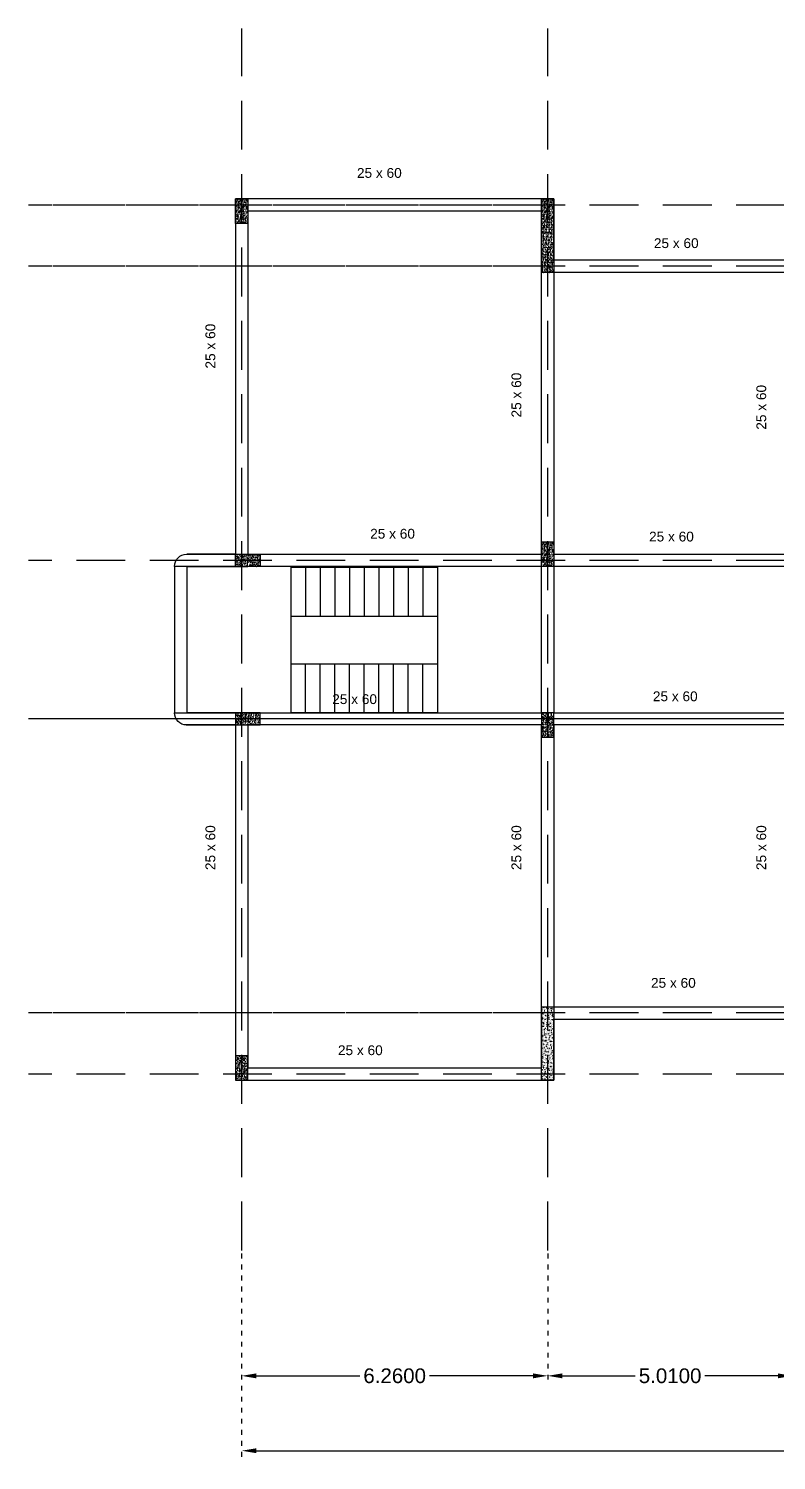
# Model space of a CAD drawing. Header units: inches. Extents: x 19185.4 to 19223.5, y 8696.2 to 8725.5.
# Drawn here: x 19185.38 to 19200.67, y 8696.19 to 8725.45 of the extents above; entities that cross this region are included whole.
import ezdxf

# ---------------------------------------------------------------- set-up
doc = ezdxf.new("R2010")
doc.units = ezdxf.units.IN
doc.header["$MEASUREMENT"] = 0
doc.linetypes.add('DASHEDX2', pattern=[1.5, 1, -0.5])
doc.linetypes.add('DOT2', pattern=[0.125, 0, -0.125])
for name, color, linetype in [('AXIS', 1, 'DASHEDX2'), ('columns', 4, 'Continuous'), ('dimensions', 3, 'DOT2'), ('label', 10, 'Continuous'), ('stairs', 7, 'Continuous'), ('walls', 2, 'Continuous')]:
    doc.layers.add(name, color=color, linetype=linetype)
doc.styles.get("Standard").update_dxf_attribs({"font": 'arial.ttf'})
doc.dimstyles.new('ahmed', dxfattribs={"dimtxt": 0.3, "dimasz": 0.3, "dimexe": 0.18, "dimexo": 0.0625, "dimgap": 0.09, "dimtad": 0, "dimtih": 1, "dimtoh": 1, "dimdec": 4, "dimzin": 0, "dimdsep": 46, "dimtxsty": 'Standard', "dimcen": 0.09, "dimclrt": 256, "dimadec": 0, "dimazin": 0, "dimtfac": 1, "dimtdec": 4, "dimtofl": 0, "dimtmove": 0, "dimatfit": 3, "dimfxl": 1, "dimtolj": 1, "dimtzin": 0, "dimarcsym": 0})
pattern_1 = [(320, (10470.25329, 27897.49357), (-0.0062752135, -0.07172601826), [0.0075, -0.0825]), (265, (10470.25329, 27897.49357), (0.07521921337, 0.01387513336), [0.006, -0.066]), (10.45144446, (10470.252765, 27897.487596), (0.0689439991, -0.05785088467), [0.0063740192, -0.0701142112]), (316.1842, (10470.27329, 27897.49357), (-0.01655192808, -0.10672413307), [0.01125, -0.12375]), (6.6356355, (10470.27191, 27897.48468), (0.0974118601, -0.09346619457), [0.0095610342, -0.105171376]), (261.184164, (10470.27329, 27897.49357), (0.09741186, -0.0934661945), [0.009, -0.0990000001]), (291, (10470.26829, 27897.48357), (-0.04026188907, -0.05969070521), [0.0075, -0.0825]), (236, (10470.26829, 27897.48357), (0.0725150045, -0.0243315332), [0.006, -0.066]), (341.45144474, (10470.26493, 27897.4786), (0.03225311528, -0.08402223767), [0.006374019, -0.0701142112]), (307.5, (10470.253288, 27897.493573), (0.033289385383, -0.001215985532), [0, -0.0652, 0, -0.067, 0, -0.06625]), (277.5, (10470.253288, 27897.493573), (0.03944117119, -0.026306953744), [0, -0.0382, 0, -0.0637, 0, -0.02525]), (237.5, (10470.253288, 27897.515873), (-0.002255487173, -0.053382243617), [0, -0.025, 0, -0.078, 0, -0.1035]), (227.5, (10470.253288, 27897.525873), (0.01001049823, -0.05831861693), [0, -0.0325, 0, -0.0518, 0, -0.0735])]
pattern_2 = [(50, (6.8296, 2.11573), (0.07172601826, -0.0062752135), [0.0075, -0.0825]), (355, (6.8296, 2.11573), (-0.01387513336, 0.07521921337), [0.006, -0.066]), (100.45144446, (6.83558, 2.115205), (0.05785088467, 0.0689439991), [0.0063740192, -0.0701142112]), (46.1842, (6.8296, 2.13573), (0.10672413307, -0.01655192808), [0.01125, -0.12375]), (96.6356355, (6.8385, 2.13435), (0.09346619457, 0.0974118601), [0.0095610342, -0.105171376]), (351.184164, (6.8296, 2.13573), (0.0934661945, 0.09741186), [0.009, -0.0990000001]), (21, (6.8396, 2.13073), (0.05969070521, -0.04026188907), [0.0075, -0.0825]), (326, (6.8396, 2.13073), (0.0243315332, 0.0725150045), [0.006, -0.066]), (71.45144474, (6.844576, 2.12737), (0.08402223767, 0.03225311528), [0.006374019, -0.0701142112]), (37.5, (6.829601, 2.115728), (0.001215985532, 0.033289385383), [0, -0.0652, 0, -0.067, 0, -0.06625]), (7.5, (6.8296, 2.115728), (0.026306953744, 0.03944117119), [0, -0.0382, 0, -0.0637, 0, -0.02525]), (327.5, (6.807301, 2.115728), (0.053382243617, -0.002255487173), [0, -0.025, 0, -0.078, 0, -0.1035]), (317.5, (6.7973, 2.11573), (0.05831861693, 0.01001049823), [0, -0.0325, 0, -0.0518, 0, -0.0735])]
pattern_3 = [(50, (13.0896, -4.89427), (0.07172601826, -0.0062752135), [0.0075, -0.0825]), (355, (13.0896, -4.89427), (-0.01387513336, 0.07521921337), [0.006, -0.066]), (100.45144446, (13.09558, -4.894795), (0.05785088467, 0.0689439991), [0.0063740192, -0.0701142112]), (46.1842, (13.0896, -4.87427), (0.10672413307, -0.01655192808), [0.01125, -0.12375]), (96.6356355, (13.0985, -4.87565), (0.09346619457, 0.0974118601), [0.0095610342, -0.105171376]), (351.184164, (13.0896, -4.87427), (0.0934661945, 0.09741186), [0.009, -0.0990000001]), (21, (13.0996, -4.87927), (0.05969070521, -0.04026188907), [0.0075, -0.0825]), (326, (13.0996, -4.87927), (0.0243315332, 0.0725150045), [0.006, -0.066]), (71.45144474, (13.104576, -4.88263), (0.08402223767, 0.03225311528), [0.006374019, -0.0701142112]), (37.5, (13.089601, -4.894272), (0.001215985532, 0.033289385383), [0, -0.0652, 0, -0.067, 0, -0.06625]), (7.5, (13.0896, -4.894272), (0.026306953744, 0.03944117119), [0, -0.0382, 0, -0.0637, 0, -0.02525]), (327.5, (13.067301, -4.894272), (0.053382243617, -0.002255487173), [0, -0.025, 0, -0.078, 0, -0.1035]), (317.5, (13.0573, -4.89427), (0.05831861693, 0.01001049823), [0, -0.0325, 0, -0.0518, 0, -0.0735])]

# ---------------------------------------------------------------- blocks, each defined once
blk = doc.blocks.new('*D9')
at = {"layer": 'Defpoints', "color": 0}
for p in [(19195.995, 8700.481), (19201.005, 8700.481), (19195.995, 8697.921)]:
    blk.add_point(p, dxfattribs=at)
at = {"layer": 'dimensions', "color": 0, "lineweight": -2, "transparency": 16777216}
for p, q in [((19195.995, 8700.419), (19195.995, 8697.741)), ((19201.005, 8700.419), (19201.005, 8697.741))]:
    blk.add_line(p, q, dxfattribs=at)
at = {"layer": 'dimensions', "color": 0, "linetype": 'Continuous', "lineweight": -2, "transparency": 16777216}
for p, q in [((19196.295, 8697.921), (19197.788, 8697.921)), ((19200.705, 8697.921), (19199.213, 8697.921))]:
    blk.add_line(p, q, dxfattribs=at)
at = {"layer": 'dimensions', "color": 0, "transparency": 16777216}
for points in [[(19196.295, 8697.971), (19196.295, 8697.871), (19195.995, 8697.921)], [(19200.705, 8697.971), (19200.705, 8697.871), (19201.005, 8697.921)]]:
    blk.add_solid(points, dxfattribs=at)
at = {"layer": 'dimensions', "transparency": 16777216, "insert": (19198.5, 8697.921), "char_height": 0.3, "attachment_point": 5}
blk.add_mtext('\\A1;5.0100', dxfattribs=at)
blk = doc.blocks.new('*D10')
at = {"layer": 'Defpoints', "color": 0}
for p in [(19189.735, 8700.481), (19195.995, 8700.481), (19189.735, 8697.921)]:
    blk.add_point(p, dxfattribs=at)
at = {"layer": 'dimensions', "color": 0, "lineweight": -2, "transparency": 16777216}
for p, q in [((19189.735, 8700.419), (19189.735, 8697.741)), ((19195.995, 8700.419), (19195.995, 8697.741))]:
    blk.add_line(p, q, dxfattribs=at)
at = {"layer": 'dimensions', "color": 0, "linetype": 'Continuous', "lineweight": -2, "transparency": 16777216}
for p, q in [((19190.035, 8697.921), (19192.152, 8697.921)), ((19195.695, 8697.921), (19193.578, 8697.921))]:
    blk.add_line(p, q, dxfattribs=at)
at = {"layer": 'dimensions', "color": 0, "transparency": 16777216}
for points in [[(19190.035, 8697.971), (19190.035, 8697.871), (19189.735, 8697.921)], [(19195.695, 8697.971), (19195.695, 8697.871), (19195.995, 8697.921)]]:
    blk.add_solid(points, dxfattribs=at)
at = {"layer": 'dimensions', "transparency": 16777216, "insert": (19192.865, 8697.921), "char_height": 0.3, "attachment_point": 5}
blk.add_mtext('\\A1;6.2600', dxfattribs=at)
blk = doc.blocks.new('*D14')
at = {"layer": 'Defpoints', "color": 0}
for p in [(19189.735, 8700.481), (19214.495, 8700.481), (19214.495, 8696.391)]:
    blk.add_point(p, dxfattribs=at)
at = {"layer": 'dimensions', "color": 0, "lineweight": -2, "transparency": 16777216}
for p, q in [((19189.735, 8700.419), (19189.735, 8696.211)), ((19214.495, 8700.419), (19214.495, 8696.211))]:
    blk.add_line(p, q, dxfattribs=at)
at = {"layer": 'dimensions', "color": 0, "linetype": 'Continuous', "lineweight": -2, "transparency": 16777216}
for p, q in [((19190.035, 8696.391), (19201.284, 8696.391)), ((19214.195, 8696.391), (19202.947, 8696.391))]:
    blk.add_line(p, q, dxfattribs=at)
at = {"layer": 'dimensions', "color": 0, "transparency": 16777216}
for points in [[(19190.035, 8696.441), (19190.035, 8696.341), (19189.735, 8696.391)], [(19214.195, 8696.441), (19214.195, 8696.341), (19214.495, 8696.391)]]:
    blk.add_solid(points, dxfattribs=at)
at = {"layer": 'dimensions', "transparency": 16777216, "insert": (19202.115, 8696.391), "char_height": 0.3, "attachment_point": 5}
blk.add_mtext('\\A1;24.7600', dxfattribs=at)

msp = doc.modelspace()

# ---------------------------------------------------------------- hatches: boundary and pattern name
at = {"layer": 'columns'}
h = msp.add_hatch(dxfattribs=at)
h.set_pattern_fill('AR-CONC', color=256, scale=0.01)
h.set_pattern_definition(pattern_2)
h.paths.add_polyline_path([(19189.61037, 8721.47281), (19189.86037, 8721.47281), (19189.86037, 8721.97281), (19189.61037, 8721.97281)])
h = msp.add_hatch(dxfattribs=at)
h.set_pattern_fill('AR-CONC', color=256, scale=0.01)
h.set_pattern_definition([(50, (13.0896, 2.11573), (0.07172601826, -0.0062752135), [0.0075, -0.0825]), (355, (13.0896, 2.11573), (-0.01387513336, 0.07521921337), [0.006, -0.066]), (100.45144446, (13.09558, 2.115205), (0.05785088467, 0.0689439991), [0.0063740192, -0.0701142112]), (46.1842, (13.0896, 2.13573), (0.10672413307, -0.01655192808), [0.01125, -0.12375]), (96.6356355, (13.0985, 2.13435), (0.09346619457, 0.0974118601), [0.0095610342, -0.105171376]), (351.184164, (13.0896, 2.13573), (0.0934661945, 0.09741186), [0.009, -0.0990000001]), (21, (13.0996, 2.13073), (0.05969070521, -0.04026188907), [0.0075, -0.0825]), (326, (13.0996, 2.13073), (0.0243315332, 0.0725150045), [0.006, -0.066]), (71.45144474, (13.104576, 2.12737), (0.08402223767, 0.03225311528), [0.006374019, -0.0701142112]), (37.5, (13.089601, 2.115728), (0.001215985532, 0.033289385383), [0, -0.0652, 0, -0.067, 0, -0.06625]), (7.5, (13.0896, 2.115728), (0.026306953744, 0.03944117119), [0, -0.0382, 0, -0.0637, 0, -0.02525]), (327.5, (13.067301, 2.115728), (0.053382243617, -0.002255487173), [0, -0.025, 0, -0.078, 0, -0.1035]), (317.5, (13.0573, 2.11573), (0.05831861693, 0.01001049823), [0, -0.0325, 0, -0.0518, 0, -0.0735])])
h.paths.add_polyline_path([(19195.87037, 8720.47281), (19196.12037, 8720.47281), (19196.12037, 8721.97281), (19195.87037, 8721.97281)])
h = msp.add_hatch(dxfattribs=at)
h.set_pattern_fill('AR-CONC', color=256, scale=0.01)
h.set_pattern_definition(pattern_3)
h.paths.add_polyline_path([(19195.87037, 8714.46281), (19196.12037, 8714.46281), (19196.12037, 8714.96281), (19195.87037, 8714.96281)])
h = msp.add_hatch(dxfattribs=at)
h.set_pattern_fill('AR-CONC', color=256, scale=0.01, angle=-90)
h.set_pattern_definition(pattern_1)
h.paths.add_polyline_path([(19189.61037, 8714.71281), (19189.61037, 8714.46281), (19190.11037, 8714.46281), (19190.11037, 8714.71281)])
h = msp.add_hatch(dxfattribs=at)
h.set_pattern_fill('AR-CONC', color=256, scale=0.01, angle=-90)
h.set_pattern_definition(pattern_1)
h.paths.add_polyline_path([(19190.11037, 8711.22281), (19190.11037, 8711.47281), (19189.61037, 8711.47281), (19189.61037, 8711.22281)])
h = msp.add_hatch(dxfattribs=at)
h.set_pattern_fill('AR-CONC', color=256, scale=0.01)
h.set_pattern_definition(pattern_3)
h.paths.add_polyline_path([(19195.87037, 8710.97281), (19196.12037, 8710.97281), (19196.12037, 8711.47281), (19195.87037, 8711.47281)])
h = msp.add_hatch(dxfattribs=at)
h.set_pattern_fill('AR-CONC', color=256, scale=0.01)
h.set_pattern_definition([(50, (13.0896, -14.39427), (0.07172601826, -0.0062752135), [0.0075, -0.0825]), (355, (13.0896, -14.39427), (-0.01387513336, 0.07521921337), [0.006, -0.066]), (100.45144446, (13.09558, -14.394795), (0.05785088467, 0.0689439991), [0.0063740192, -0.0701142112]), (46.1842, (13.0896, -14.37427), (0.10672413307, -0.01655192808), [0.01125, -0.12375]), (96.6356355, (13.0985, -14.37565), (0.09346619457, 0.0974118601), [0.0095610342, -0.105171376]), (351.184164, (13.0896, -14.37427), (0.0934661945, 0.09741186), [0.009, -0.0990000001]), (21, (13.0996, -14.37927), (0.05969070521, -0.04026188907), [0.0075, -0.0825]), (326, (13.0996, -14.37927), (0.0243315332, 0.0725150045), [0.006, -0.066]), (71.45144474, (13.104576, -14.38263), (0.08402223767, 0.03225311528), [0.006374019, -0.0701142112]), (37.5, (13.089601, -14.394272), (0.001215985532, 0.033289385383), [0, -0.0652, 0, -0.067, 0, -0.06625]), (7.5, (13.0896, -14.394272), (0.026306953744, 0.03944117119), [0, -0.0382, 0, -0.0637, 0, -0.02525]), (327.5, (13.067301, -14.394272), (0.053382243617, -0.002255487173), [0, -0.025, 0, -0.078, 0, -0.1035]), (317.5, (13.0573, -14.39427), (0.05831861693, 0.01001049823), [0, -0.0325, 0, -0.0518, 0, -0.0735])])
h.paths.add_polyline_path([(19195.87037, 8703.96281), (19196.12037, 8703.96281), (19196.12037, 8705.46281), (19195.87037, 8705.46281)])
h = msp.add_hatch(dxfattribs=at)
h.set_pattern_fill('AR-CONC', color=256, scale=0.01)
h.set_pattern_definition(pattern_2)
h.paths.add_polyline_path([(19189.61037, 8703.96281), (19189.86037, 8703.96281), (19189.86037, 8704.46281), (19189.61037, 8704.46281)])

# ---------------------------------------------------------------- linework, layer by layer
at = {"layer": 'AXIS'}
for p, q in [((19189.73537, 8700.48121), (19189.73537, 8725.4544)), ((19195.99537, 8700.48121), (19195.99537, 8725.4544)), ((19218.85413, 8721.84781), (19185.37661, 8721.84781)), ((19185.48607, 8721.84781), (19185.37661, 8721.84781)), ((19218.85413, 8721.84781), (19185.776, 8721.84781)), ((19195.87037, 8721.84781), (19185.776, 8721.84781)), ((19218.85413, 8721.84781), (19196.12037, 8721.84781)), ((19218.85413, 8720.59781), (19185.37661, 8720.59781)), ((19195.87037, 8720.59781), (19185.37661, 8720.59781)), ((19218.85413, 8720.59781), (19196.12037, 8720.59781)), ((19218.85413, 8714.58781), (19185.37661, 8714.58781)), ((19218.85413, 8711.34781), (19185.37661, 8711.34781)), ((19200.32155, 8711.34781), (19185.37661, 8711.34781)), ((19218.85413, 8705.33781), (19185.37661, 8705.33781)), ((19195.87037, 8705.33781), (19185.37661, 8705.33781)), ((19218.85413, 8705.33781), (19196.12037, 8705.33781)), ((19218.85413, 8704.08781), (19185.37661, 8704.08781))]:
    msp.add_line(p, q, dxfattribs=at)
at = {"layer": 'columns'}
for points in [[(19189.61037, 8721.97281), (19189.86037, 8721.97281), (19189.86037, 8721.47281), (19189.61037, 8721.47281)], [(19195.87037, 8721.97281), (19196.12037, 8721.97281), (19196.12037, 8720.47281), (19195.87037, 8720.47281)], [(19195.87037, 8714.96281), (19196.12037, 8714.96281), (19196.12037, 8714.46281), (19195.87037, 8714.46281)], [(19190.11037, 8714.71281), (19190.11037, 8714.46281), (19189.61037, 8714.46281), (19189.61037, 8714.71281)], [(19190.11037, 8711.22281), (19190.11037, 8711.47281), (19189.61037, 8711.47281), (19189.61037, 8711.22281)], [(19195.87037, 8710.97281), (19196.12037, 8710.97281), (19196.12037, 8711.47281), (19195.87037, 8711.47281)], [(19195.87037, 8705.46281), (19196.12037, 8705.46281), (19196.12037, 8703.96281), (19195.87037, 8703.96281)], [(19189.61037, 8703.96281), (19189.86037, 8703.96281), (19189.86037, 8704.46281), (19189.61037, 8704.46281)]]:
    msp.add_lwpolyline(points, close=True, dxfattribs=at)
at = {"layer": 'stairs'}
for p, q in [((19190.74037, 8714.44911), (19190.74037, 8711.47281)), ((19190.74037, 8714.44911), (19193.74037, 8714.44911)), ((19191.04037, 8714.44911), (19191.04037, 8713.44911)), ((19191.34037, 8714.44911), (19191.34037, 8713.44911)), ((19191.64037, 8714.44911), (19191.64037, 8713.44911)), ((19191.94037, 8714.44911), (19191.94037, 8713.44911)), ((19192.24037, 8714.44911), (19192.24037, 8713.44911)), ((19192.54037, 8714.44911), (19192.54037, 8713.44911)), ((19192.84037, 8714.44911), (19192.84037, 8713.44911)), ((19193.14037, 8714.44911), (19193.14037, 8713.44911)), ((19193.44037, 8714.44911), (19193.44037, 8713.44911)), ((19193.74037, 8714.44911), (19193.74037, 8711.47281)), ((19190.74037, 8713.44911), (19193.74037, 8713.44911)), ((19190.74037, 8712.47281), (19193.74037, 8712.47281)), ((19191.04037, 8711.47281), (19191.04037, 8712.47281)), ((19191.34037, 8711.47281), (19191.34037, 8712.47281)), ((19191.64037, 8711.47281), (19191.64037, 8712.47281)), ((19191.94037, 8711.47281), (19191.94037, 8712.47281)), ((19192.24037, 8711.47281), (19192.24037, 8712.47281)), ((19192.54037, 8711.47281), (19192.54037, 8712.47281)), ((19192.84037, 8711.47281), (19192.84037, 8712.47281)), ((19193.14037, 8711.47281), (19193.14037, 8712.47281)), ((19193.44037, 8711.47281), (19193.44037, 8712.47281)), ((19193.74037, 8711.47281), (19190.74037, 8711.47281))]:
    msp.add_line(p, q, dxfattribs=at)
at = {"layer": 'walls'}
for p, q in [((19196.12037, 8720.72281), (19196.12037, 8721.97281)), ((19196.12037, 8721.97281), (19196.12037, 8720.72281)), ((19201.13037, 8720.72281), (19196.12037, 8720.72281)), ((19215.87037, 8714.46281), (19188.36037, 8714.46281)), ((19188.61037, 8714.46281), (19189.86037, 8714.46281)), ((19188.61037, 8714.46281), (19188.61037, 8711.47281)), ((19191.61037, 8714.46281), (19191.61037, 8714.44911)), ((19195.87037, 8711.47281), (19195.87037, 8714.46281)), ((19188.36037, 8711.47281), (19195.87037, 8711.47281)), ((19189.86037, 8711.47281), (19188.61037, 8711.47281))]:
    msp.add_line(p, q, dxfattribs=at)
for points in [[(19196.12037, 8721.97281), (19189.61037, 8721.97281), (19189.61037, 8714.71281), (19188.61037, 8714.71281)], [(19195.87037, 8721.72281), (19189.86037, 8721.72281), (19189.86037, 8714.71281), (19195.87037, 8714.71281), (19195.87037, 8721.72281), (19195.87037, 8720.47281)], [(19188.36037, 8714.46281), (19188.36037, 8711.47281)], [(19196.12037, 8714.46281), (19196.12037, 8711.47281), (19208.11037, 8711.47281), (19208.11037, 8714.46281)], [(19188.60076, 8711.22281), (19189.61037, 8711.22281), (19189.61037, 8703.96281), (19196.12037, 8703.96281), (19196.12037, 8705.21281), (19208.11037, 8705.21281), (19208.11037, 8703.96281), (19214.62037, 8703.96281), (19214.62037, 8711.22281)], [(19195.87037, 8705.46281), (19195.87037, 8704.21281), (19195.87037, 8711.22281), (19189.86037, 8711.22281), (19189.86037, 8704.21281), (19195.87037, 8704.21281)], [(19195.87037, 8703.96281), (19196.12037, 8703.96281), (19196.12037, 8705.21281)]]:
    msp.add_lwpolyline(points, dxfattribs=at)
for points in [[(19196.12037, 8720.47281), (19196.12037, 8714.71281), (19200.88037, 8714.71281), (19200.88037, 8720.47281)], [(19200.88037, 8705.46281), (19200.88037, 8711.22281), (19196.12037, 8711.22281), (19196.12037, 8705.46281)]]:
    msp.add_lwpolyline(points, close=True, dxfattribs=at)
for points in [[(19188.36037, 8714.46281), (19188.36037, 8714.46281, -0.41421356), (19188.61037, 8714.71281), (19189.61037, 8714.71281)], [(19189.61037, 8711.22281), (19188.61037, 8711.22281, -0.41421356), (19188.36037, 8711.47281), (19188.36037, 8711.47281)]]:
    msp.add_lwpolyline(points, format="xyb", dxfattribs=at)

# ---------------------------------------------------------------- texts
at = {"layer": 'label', "char_height": 0.2, "attachment_point": 1}
for insert in [(19192.09341, 8722.60507), (19198.16733, 8721.17009), (19192.36377, 8715.23148), (19198.06899, 8715.17331), (19191.58736, 8711.85075), (19198.14706, 8711.90892), (19198.10825, 8706.05264), (19191.70443, 8704.67583)]:
    msp.add_mtext_dynamic_manual_height_columns('25 x 60 ', width=1.0881856, gutter_width=1, heights=[0], dxfattribs=dict(at, insert=insert))
at = {"layer": 'label', "char_height": 0.2, "attachment_point": 1, "rotation": 90}
for insert in [(19188.99485, 8718.50734), (19195.25485, 8717.50734), (19200.26485, 8717.25734), (19188.99485, 8708.25734), (19195.25485, 8708.25734), (19200.26485, 8708.25734)]:
    msp.add_mtext_dynamic_manual_height_columns('25 x 60 ', width=1.0881856, gutter_width=1, heights=[0], dxfattribs=dict(at, insert=insert))

# ---------------------------------------------------------------- dimensions: what is measured, and where the dimension line sits
at = {"layer": 'dimensions'}
for base, p1, p2, picture, middle in [((19189.73537, 8697.92063), (19195.99537, 8700.48121), (19189.73537, 8700.48121), '*D10', (19192.86537, 8697.92063)), ((19214.49537, 8696.3908), (19189.73537, 8700.48121), (19214.49537, 8700.48121), '*D14', (19202.11537, 8696.3908)), ((19195.99537, 8697.92063), (19201.00537, 8700.48121), (19195.99537, 8700.48121), '*D9', (19198.50037, 8697.92063))]:
    dim = msp.add_linear_dim(base=base, p1=p1, p2=p2, dimstyle='ahmed', dxfattribs=at)
    dim.commit()
    dim.dimension.update_dxf_attribs({"geometry": picture, "text_midpoint": middle})

doc.saveas('drawing.dxf')
